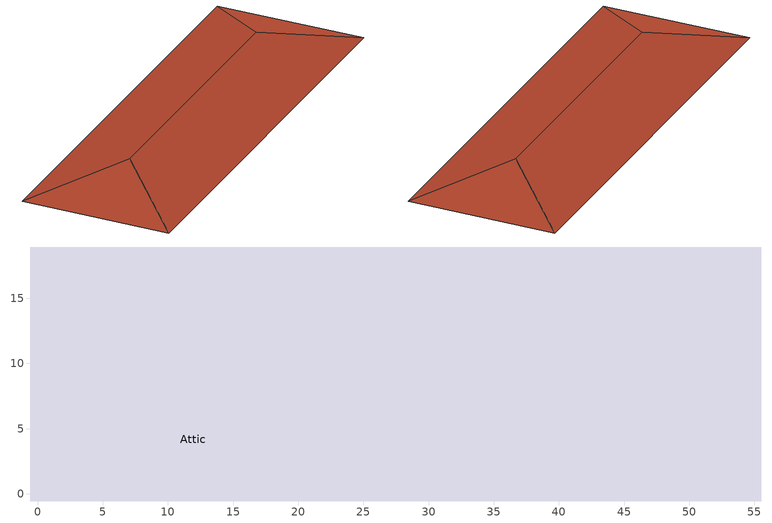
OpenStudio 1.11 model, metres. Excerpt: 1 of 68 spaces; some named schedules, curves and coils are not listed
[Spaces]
Attic
 floor outside: 55.51,18.94 55.51,-0.55 54.91,0.05 54.91,18.34 z11.58; 55.51,18.94 54.91,18.34 0.05,18.34 -0.55,18.94 z11.58; -0.55,18.94 0.05,18.34 0.05,0.05 -0.55,-0.55 z11.58; 54.91,0.05 55.51,-0.55 -0.55,-0.55 0.05,0.05 z11.58
 floor to RearStairsFlr4: 54.91,18.34 54.91,10.11 52.47,10.11 52.47,18.34 z11.58
 floor to CorridorFlr4: 26.87,18.34 26.87,10.11 54.91,10.11 54.91,8.28 0.05,8.28 0.05,10.11 23.82,10.11 23.82,18.34 z11.58
 floor to GuestRoom409_412: 48.51,8.28 48.51,0.05 32.66,0.05 32.66,8.28 z11.58
 floor to ElevatorCoreFlr4: 28.7,18.34 28.7,10.11 26.87,10.11 26.87,18.34 z11.58
 floor to GuestRoom420_423: 23.82,18.34 23.82,10.11 7.97,10.11 7.97,18.34 z11.58
 floor to FrontStairsFlr4: 2.49,18.34 2.49,10.11 0.05,10.11 0.05,18.34 z11.58
 floor to GuestRoom414: 52.47,18.34 52.47,10.11 48.51,10.11 48.51,18.34 z11.58
 floor to GuestRoom419: 32.66,18.34 32.66,10.11 28.7,10.11 28.7,18.34 z11.58
 floor adiabatic (Floor Adiabatic construction): 54.91,8.28 54.91,0.05 52.47,0.05 52.47,8.28 z11.58
 floor to GuestRoom415_418: 48.51,18.34 48.51,10.11 32.66,10.11 32.66,18.34 z11.58
 floor to GuestRoom424: 7.97,18.34 7.97,10.11 4.01,10.11 4.01,18.34 z11.58
 floor to GuestRoom401: 4.01,8.28 4.01,0.05 0.05,0.05 0.05,8.28 z11.58
 floor to GuestRoom413: 52.47,8.28 52.47,0.05 48.51,0.05 48.51,8.28 z11.58
 floor to GuestRoom406_408: 32.66,8.28 32.66,0.05 19.86,0.05 19.86,8.28 z11.58
 floor to GuestRoom402_405: 19.86,8.28 19.86,0.05 4.01,0.05 4.01,8.28 z11.58
 floor to FrontStorageFlr4: 4.01,18.34 4.01,10.11 2.49,10.11 2.49,18.34 z11.58
 roof outside: 45.68,9.19,14.86 55.51,18.94,11.58 -0.55,18.94,11.58 9.28,9.19,14.86; 9.28,9.19,14.86 -0.55,-0.55,11.58 55.51,-0.55,11.58 45.68,9.19,14.86; 9.28,9.19,14.86 -0.55,18.94,11.58 -0.55,-0.55,11.58; 45.68,9.19,14.86 55.51,-0.55,11.58 55.51,18.94,11.58
[Coil:Cooling:DX:SingleSpeed] Availability Schedule=Always On Discrete; Rated Total Cooling Capacity {W}=autosize; Rated Sensible Heat Ratio=autosize; Rated Air Flow Rate {m3/s}=autosize; Rated Evaporator Fan Power Per Volume Flow Rate {W/(m3/s)}=773.3; Condenser Type=AirCooled; Evaporative Condenser Effectiveness=0; Evaporative Condenser Air Flow Rate {m3/s}=Autosize; Evaporative Condenser Pump Rated Power Consumption {W}=Autosize; Crankcase Heater Capacity {W}=0; Maximum Outdoor Dry-Bulb Temperature for Crankcase Heater Operation {C}=0; Basin Heater Capacity {W/K}=0; Basin Heater Setpoint Temperature {C}=10
Name | Rated COP {W/W} | Total Cooling Capacity Function of Temperature Curve | Total Cooling Capacity Function of Flow Fraction Curve | Energy Input Ratio Function of Temperature Curve | Energy Input Ratio Function of Flow Fraction Curve | Part Load Fraction Correlation Curve
GuestRoom313 ZN PTAC 1spd DX AC Clg Coil 10kBtu/hr 8.445251960475101EER | 2.94822 | DOE Ref DX Clg Coil Cool-Cap-fT 27 | DOE Ref DX Clg Coil Cool-CAP-fFlow 27 | DOE Ref DX Clg Coil Cool-EIR-fT 27 | DOE Ref DX Clg Coil Cool-EIR-fFlow 27 | DOE Ref DX Clg Coil Cool-PLF-fPLR 27
GuestRoom314 ZN PTAC 1spd DX AC Clg Coil 10kBtu/hr 8.460519076022653EER | 2.95331 | DOE Ref DX Clg Coil Cool-Cap-fT 28 | DOE Ref DX Clg Coil Cool-CAP-fFlow 28 | DOE Ref DX Clg Coil Cool-EIR-fT 28 | DOE Ref DX Clg Coil Cool-EIR-fFlow 28 | DOE Ref DX Clg Coil Cool-PLF-fPLR 28
GuestRoom315_318 ZN PTAC 1spd DX AC Clg Coil 32kBtu/hr 7.6EER | 2.6668 | DOE Ref DX Clg Coil Cool-Cap-fT 29 | DOE Ref DX Clg Coil Cool-CAP-fFlow 29 | DOE Ref DX Clg Coil Cool-EIR-fT 29 | DOE Ref DX Clg Coil Cool-EIR-fFlow 29 | DOE Ref DX Clg Coil Cool-PLF-fPLR 29
GuestRoom319 ZN PTAC 1spd DX AC Clg Coil 9kBtu/hr 8.630363650429256EER | 3.00986 | DOE Ref DX Clg Coil Cool-Cap-fT 30 | DOE Ref DX Clg Coil Cool-CAP-fFlow 30 | DOE Ref DX Clg Coil Cool-EIR-fT 30 | DOE Ref DX Clg Coil Cool-EIR-fFlow 30 | DOE Ref DX Clg Coil Cool-PLF-fPLR 30
GuestRoom320_323 ZN PTAC 1spd DX AC Clg Coil 32kBtu/hr 7.6EER | 2.6668 | DOE Ref DX Clg Coil Cool-Cap-fT 31 | DOE Ref DX Clg Coil Cool-CAP-fFlow 31 | DOE Ref DX Clg Coil Cool-EIR-fT 31 | DOE Ref DX Clg Coil Cool-EIR-fFlow 31 | DOE Ref DX Clg Coil Cool-PLF-fPLR 31
GuestRoom324 ZN PTAC 1spd DX AC Clg Coil 9kBtu/hr 8.542700457898551EER | 2.98067 | DOE Ref DX Clg Coil Cool-Cap-fT 32 | DOE Ref DX Clg Coil Cool-CAP-fFlow 32 | DOE Ref DX Clg Coil Cool-EIR-fT 32 | DOE Ref DX Clg Coil Cool-EIR-fFlow 32 | DOE Ref DX Clg Coil Cool-PLF-fPLR 32
GuestRoom401 ZN PTAC 1spd DX AC Clg Coil 13kBtu/hr 7.846682598746687EER | 2.74893 | DOE Ref DX Clg Coil Cool-Cap-fT 33 | DOE Ref DX Clg Coil Cool-CAP-fFlow 33 | DOE Ref DX Clg Coil Cool-EIR-fT 33 | DOE Ref DX Clg Coil Cool-EIR-fFlow 33 | DOE Ref DX Clg Coil Cool-PLF-fPLR 33
GuestRoom402_405 ZN PTAC 1spd DX AC Clg Coil 38kBtu/hr 7.6EER | 2.6668 | DOE Ref DX Clg Coil Cool-Cap-fT 34 | DOE Ref DX Clg Coil Cool-CAP-fFlow 34 | DOE Ref DX Clg Coil Cool-EIR-fT 34 | DOE Ref DX Clg Coil Cool-EIR-fFlow 34 | DOE Ref DX Clg Coil Cool-PLF-fPLR 34
GuestRoom406_408 ZN PTAC 1spd DX AC Clg Coil 31kBtu/hr 7.6EER | 2.6668 | DOE Ref DX Clg Coil Cool-Cap-fT 35 | DOE Ref DX Clg Coil Cool-CAP-fFlow 35 | DOE Ref DX Clg Coil Cool-EIR-fT 35 | DOE Ref DX Clg Coil Cool-EIR-fFlow 35 | DOE Ref DX Clg Coil Cool-PLF-fPLR 35
GuestRoom409_412 ZN PTAC 1spd DX AC Clg Coil 38kBtu/hr 7.6EER | 2.6668 | DOE Ref DX Clg Coil Cool-Cap-fT 36 | DOE Ref DX Clg Coil Cool-CAP-fFlow 36 | DOE Ref DX Clg Coil Cool-EIR-fT 36 | DOE Ref DX Clg Coil Cool-EIR-fFlow 36 | DOE Ref DX Clg Coil Cool-PLF-fPLR 36
GuestRoom413 ZN PTAC 1spd DX AC Clg Coil 11kBtu/hr 8.241982944581073EER | 2.88054 | DOE Ref DX Clg Coil Cool-Cap-fT 37 | DOE Ref DX Clg Coil Cool-CAP-fFlow 37 | DOE Ref DX Clg Coil Cool-EIR-fT 37 | DOE Ref DX Clg Coil Cool-EIR-fFlow 37 | DOE Ref DX Clg Coil Cool-PLF-fPLR 37
GuestRoom414 ZN PTAC 1spd DX AC Clg Coil 11kBtu/hr 8.191038137417296EER | 2.86358 | DOE Ref DX Clg Coil Cool-Cap-fT 38 | DOE Ref DX Clg Coil Cool-CAP-fFlow 38 | DOE Ref DX Clg Coil Cool-EIR-fT 38 | DOE Ref DX Clg Coil Cool-EIR-fFlow 38 | DOE Ref DX Clg Coil Cool-PLF-fPLR 38
GuestRoom415_418 ZN PTAC 1spd DX AC Clg Coil 38kBtu/hr 7.6EER | 2.6668 | DOE Ref DX Clg Coil Cool-Cap-fT 39 | DOE Ref DX Clg Coil Cool-CAP-fFlow 39 | DOE Ref DX Clg Coil Cool-EIR-fT 39 | DOE Ref DX Clg Coil Cool-EIR-fFlow 39 | DOE Ref DX Clg Coil Cool-PLF-fPLR 39
GuestRoom419 ZN PTAC 1spd DX AC Clg Coil 10kBtu/hr 8.368118541024964EER | 2.92254 | DOE Ref DX Clg Coil Cool-Cap-fT 40 | DOE Ref DX Clg Coil Cool-CAP-fFlow 40 | DOE Ref DX Clg Coil Cool-EIR-fT 40 | DOE Ref DX Clg Coil Cool-EIR-fFlow 40 | DOE Ref DX Clg Coil Cool-PLF-fPLR 40
GuestRoom420_423 ZN PTAC 1spd DX AC Clg Coil 38kBtu/hr 7.6EER | 2.6668 | DOE Ref DX Clg Coil Cool-Cap-fT 41 | DOE Ref DX Clg Coil Cool-CAP-fFlow 41 | DOE Ref DX Clg Coil Cool-EIR-fT 41 | DOE Ref DX Clg Coil Cool-EIR-fFlow 41 | DOE Ref DX Clg Coil Cool-PLF-fPLR 41
GuestRoom424 ZN PTAC 1spd DX AC Clg Coil 11kBtu/hr 8.259920190295917EER | 2.88652 | DOE Ref DX Clg Coil Cool-Cap-fT 42 | DOE Ref DX Clg Coil Cool-CAP-fFlow 42 | DOE Ref DX Clg Coil Cool-EIR-fT 42 | DOE Ref DX Clg Coil Cool-EIR-fFlow 42 | DOE Ref DX Clg Coil Cool-PLF-fPLR 42
CorridorFlr1 ZN PTAC 1spd DX AC Clg Coil 36kBtu/hr 7.6EER | 2.6668 | DOE Ref DX Clg Coil Cool-Cap-fT | DOE Ref DX Clg Coil Cool-CAP-fFlow | DOE Ref DX Clg Coil Cool-EIR-fT | DOE Ref DX Clg Coil Cool-EIR-fFlow | DOE Ref DX Clg Coil Cool-PLF-fPLR
CorridorFlr2 ZN PTAC 1spd DX AC Clg Coil 21kBtu/hr 7.6EER | 2.6668 | DOE Ref DX Clg Coil Cool-Cap-fT 1 | DOE Ref DX Clg Coil Cool-CAP-fFlow 1 | DOE Ref DX Clg Coil Cool-EIR-fT 1 | DOE Ref DX Clg Coil Cool-EIR-fFlow 1 | DOE Ref DX Clg Coil Cool-PLF-fPLR 1
CorridorFlr3 ZN PTAC 1spd DX AC Clg Coil 20kBtu/hr 7.6EER | 2.6668 | DOE Ref DX Clg Coil Cool-Cap-fT 2 | DOE Ref DX Clg Coil Cool-CAP-fFlow 2 | DOE Ref DX Clg Coil Cool-EIR-fT 2 | DOE Ref DX Clg Coil Cool-EIR-fFlow 2 | DOE Ref DX Clg Coil Cool-PLF-fPLR 2
CorridorFlr4 ZN PTAC 1spd DX AC Clg Coil 27kBtu/hr 7.6EER | 2.6668 | DOE Ref DX Clg Coil Cool-Cap-fT 3 | DOE Ref DX Clg Coil Cool-CAP-fFlow 3 | DOE Ref DX Clg Coil Cool-EIR-fT 3 | DOE Ref DX Clg Coil Cool-EIR-fFlow 3 | DOE Ref DX Clg Coil Cool-PLF-fPLR 3
EmployeeLoungeFlr1 ZN PTAC 1spd DX AC Clg Coil 24kBtu/hr 7.6EER | 2.6668 | DOE Ref DX Clg Coil Cool-Cap-fT 4 | DOE Ref DX Clg Coil Cool-CAP-fFlow 4 | DOE Ref DX Clg Coil Cool-EIR-fT 4 | DOE Ref DX Clg Coil Cool-EIR-fFlow 4 | DOE Ref DX Clg Coil Cool-PLF-fPLR 4
ExerciseCenterFlr1 ZN PTAC 1spd DX AC Clg Coil 13kBtu/hr 7.86697661235597EER | 2.75569 | DOE Ref DX Clg Coil Cool-Cap-fT 5 | DOE Ref DX Clg Coil Cool-CAP-fFlow 5 | DOE Ref DX Clg Coil Cool-EIR-fT 5 | DOE Ref DX Clg Coil Cool-EIR-fFlow 5 | DOE Ref DX Clg Coil Cool-PLF-fPLR 5
FrontLoungeFlr1 ZN PTAC 1spd DX AC Clg Coil 80kBtu/hr 7.6EER | 2.6668 | DOE Ref DX Clg Coil Cool-Cap-fT 6 | DOE Ref DX Clg Coil Cool-CAP-fFlow 6 | DOE Ref DX Clg Coil Cool-EIR-fT 6 | DOE Ref DX Clg Coil Cool-EIR-fFlow 6 | DOE Ref DX Clg Coil Cool-PLF-fPLR 6
FrontOfficeFlr1 ZN PTAC 1spd DX AC Clg Coil 34kBtu/hr 7.6EER | 2.6668 | DOE Ref DX Clg Coil Cool-Cap-fT 7 | DOE Ref DX Clg Coil Cool-CAP-fFlow 7 | DOE Ref DX Clg Coil Cool-EIR-fT 7 | DOE Ref DX Clg Coil Cool-EIR-fFlow 7 | DOE Ref DX Clg Coil Cool-PLF-fPLR 7
LaundryRoomFlr1 ZN PTAC 1spd DX AC Clg Coil 77kBtu/hr 7.6EER | 2.6668 | DOE Ref DX Clg Coil Cool-Cap-fT 43 | DOE Ref DX Clg Coil Cool-CAP-fFlow 43 | DOE Ref DX Clg Coil Cool-EIR-fT 43 | DOE Ref DX Clg Coil Cool-EIR-fFlow 43 | DOE Ref DX Clg Coil Cool-PLF-fPLR 43
MechanicalRoomFlr1 ZN PTAC 1spd DX AC Clg Coil 4kBtu/hr 8.879999999999999EER | 3.09297 | DOE Ref DX Clg Coil Cool-Cap-fT 44 | DOE Ref DX Clg Coil Cool-CAP-fFlow 44 | DOE Ref DX Clg Coil Cool-EIR-fT 44 | DOE Ref DX Clg Coil Cool-EIR-fFlow 44 | DOE Ref DX Clg Coil Cool-PLF-fPLR 44
MeetingRoomFlr1 ZN PTAC 1spd DX AC Clg Coil 44kBtu/hr 7.6EER | 2.6668 | DOE Ref DX Clg Coil Cool-Cap-fT 45 | DOE Ref DX Clg Coil Cool-CAP-fFlow 45 | DOE Ref DX Clg Coil Cool-EIR-fT 45 | DOE Ref DX Clg Coil Cool-EIR-fFlow 45 | DOE Ref DX Clg Coil Cool-PLF-fPLR 45
RestroomFlr1 ZN PTAC 1spd DX AC Clg Coil 6kBtu/hr 8.879999999999999EER | 3.09297 | DOE Ref DX Clg Coil Cool-Cap-fT 46 | DOE Ref DX Clg Coil Cool-CAP-fFlow 46 | DOE Ref DX Clg Coil Cool-EIR-fT 46 | DOE Ref DX Clg Coil Cool-EIR-fFlow 46 | DOE Ref DX Clg Coil Cool-PLF-fPLR 46
[ZoneHVAC:PackagedTerminalAirConditioner] Availability Schedule=Always On Discrete; Supply Air Flow Rate During Cooling Operation {m3/s}=Autosize; Supply Air Flow Rate During Heating Operation {m3/s}=Autosize; Supply Air Flow Rate When No Cooling or Heating is Needed {m3/s}=Autosize; Outdoor Air Flow Rate During Cooling Operation {m3/s}=Autosize; Outdoor Air Flow Rate During Heating Operation {m3/s}=Autosize; Outdoor Air Flow Rate When No Cooling or Heating is Needed {m3/s}=Autosize; Fan Placement=DrawThrough
Name | Supply Air Fan | Heating Coil | Cooling Coil | Supply Air Fan Operating Mode Schedule
GuestRoom101 ZN PTAC | GuestRoom101 ZN PTAC Fan | GuestRoom101 ZN PTAC Electric Htg Coil | GuestRoom101 ZN PTAC 1spd DX AC Clg Coil 8kBtu/hr 8.748068692308976EER | ALWAYS_OFF
GuestRoom102 ZN PTAC | GuestRoom102 ZN PTAC Fan | GuestRoom102 ZN PTAC Electric Htg Coil | GuestRoom102 ZN PTAC 1spd DX AC Clg Coil 8kBtu/hr 8.711309843084736EER | ALWAYS_OFF 1
GuestRoom103 ZN PTAC | GuestRoom103 ZN PTAC Fan | GuestRoom103 ZN PTAC Electric Htg Coil | GuestRoom103 ZN PTAC 1spd DX AC Clg Coil 9kBtu/hr 8.574167997666397EER | ALWAYS_OFF 2
GuestRoom104 ZN PTAC | GuestRoom104 ZN PTAC Fan | GuestRoom104 ZN PTAC Electric Htg Coil | GuestRoom104 ZN PTAC 1spd DX AC Clg Coil 8kBtu/hr 8.704356496933064EER | ALWAYS_OFF 3
GuestRoom105 ZN PTAC | GuestRoom105 ZN PTAC Fan | GuestRoom105 ZN PTAC Electric Htg Coil | GuestRoom105 ZN PTAC 1spd DX AC Clg Coil 8kBtu/hr 8.785281883242234EER | ALWAYS_OFF 4
GuestRoom201 ZN PTAC | GuestRoom201 ZN PTAC Fan | GuestRoom201 ZN PTAC Electric Htg Coil | GuestRoom201 ZN PTAC 1spd DX AC Clg Coil 12kBtu/hr 8.02125977484664EER | ALWAYS_OFF 5
GuestRoom202_205 ZN PTAC | GuestRoom202_205 ZN PTAC Fan | GuestRoom202_205 ZN PTAC Electric Htg Coil | GuestRoom202_205 ZN PTAC 1spd DX AC Clg Coil 34kBtu/hr 7.6EER | ALWAYS_OFF 6
GuestRoom206_208 ZN PTAC | GuestRoom206_208 ZN PTAC Fan | GuestRoom206_208 ZN PTAC Electric Htg Coil | GuestRoom206_208 ZN PTAC 1spd DX AC Clg Coil 28kBtu/hr 7.6EER | ALWAYS_OFF 7
GuestRoom209_212 ZN PTAC | GuestRoom209_212 ZN PTAC Fan | GuestRoom209_212 ZN PTAC Electric Htg Coil | GuestRoom209_212 ZN PTAC 1spd DX AC Clg Coil 34kBtu/hr 7.6EER | ALWAYS_OFF 8
GuestRoom213 ZN PTAC | GuestRoom213 ZN PTAC Fan | GuestRoom213 ZN PTAC Electric Htg Coil | GuestRoom213 ZN PTAC 1spd DX AC Clg Coil 10kBtu/hr 8.442308875516346EER | ALWAYS_OFF 9
GuestRoom214 ZN PTAC | GuestRoom214 ZN PTAC Fan | GuestRoom214 ZN PTAC Electric Htg Coil | GuestRoom214 ZN PTAC 1spd DX AC Clg Coil 9kBtu/hr 8.498564710834884EER | ALWAYS_OFF 10
GuestRoom215_218 ZN PTAC | GuestRoom215_218 ZN PTAC Fan | GuestRoom215_218 ZN PTAC Electric Htg Coil | GuestRoom215_218 ZN PTAC 1spd DX AC Clg Coil 33kBtu/hr 7.6EER | ALWAYS_OFF 11
GuestRoom219 ZN PTAC | GuestRoom219 ZN PTAC Fan | GuestRoom219 ZN PTAC Electric Htg Coil | GuestRoom219 ZN PTAC 1spd DX AC Clg Coil 10kBtu/hr 8.378500926426945EER | ALWAYS_OFF 12
GuestRoom220_223 ZN PTAC | GuestRoom220_223 ZN PTAC Fan | GuestRoom220_223 ZN PTAC Electric Htg Coil | GuestRoom220_223 ZN PTAC 1spd DX AC Clg Coil 31kBtu/hr 7.6EER | ALWAYS_OFF 13
GuestRoom224 ZN PTAC | GuestRoom224 ZN PTAC Fan | GuestRoom224 ZN PTAC Electric Htg Coil | GuestRoom224 ZN PTAC 1spd DX AC Clg Coil 9kBtu/hr 8.573364862229358EER | ALWAYS_OFF 14
GuestRoom301 ZN PTAC | GuestRoom301 ZN PTAC Fan | GuestRoom301 ZN PTAC Electric Htg Coil | GuestRoom301 ZN PTAC 1spd DX AC Clg Coil 12kBtu/hr 8.030174163020847EER | ALWAYS_OFF 15
GuestRoom302_305 ZN PTAC | GuestRoom302_305 ZN PTAC Fan | GuestRoom302_305 ZN PTAC Electric Htg Coil | GuestRoom302_305 ZN PTAC 1spd DX AC Clg Coil 34kBtu/hr 7.6EER | ALWAYS_OFF 16
GuestRoom306_308 ZN PTAC | GuestRoom306_308 ZN PTAC Fan | GuestRoom306_308 ZN PTAC Electric Htg Coil | GuestRoom306_308 ZN PTAC 1spd DX AC Clg Coil 28kBtu/hr 7.6EER | ALWAYS_OFF 17
GuestRoom309_312 ZN PTAC | GuestRoom309_312 ZN PTAC Fan | GuestRoom309_312 ZN PTAC Electric Htg Coil | GuestRoom309_312 ZN PTAC 1spd DX AC Clg Coil 34kBtu/hr 7.6EER | ALWAYS_OFF 18
GuestRoom313 ZN PTAC | GuestRoom313 ZN PTAC Fan | GuestRoom313 ZN PTAC Electric Htg Coil | GuestRoom313 ZN PTAC 1spd DX AC Clg Coil 10kBtu/hr 8.445251960475101EER | ALWAYS_OFF 19
GuestRoom314 ZN PTAC | GuestRoom314 ZN PTAC Fan | GuestRoom314 ZN PTAC Electric Htg Coil | GuestRoom314 ZN PTAC 1spd DX AC Clg Coil 10kBtu/hr 8.460519076022653EER | ALWAYS_OFF 20
GuestRoom315_318 ZN PTAC | GuestRoom315_318 ZN PTAC Fan | GuestRoom315_318 ZN PTAC Electric Htg Coil | GuestRoom315_318 ZN PTAC 1spd DX AC Clg Coil 32kBtu/hr 7.6EER | ALWAYS_OFF 21
GuestRoom319 ZN PTAC | GuestRoom319 ZN PTAC Fan | GuestRoom319 ZN PTAC Electric Htg Coil | GuestRoom319 ZN PTAC 1spd DX AC Clg Coil 9kBtu/hr 8.630363650429256EER | ALWAYS_OFF 22
GuestRoom320_323 ZN PTAC | GuestRoom320_323 ZN PTAC Fan | GuestRoom320_323 ZN PTAC Electric Htg Coil | GuestRoom320_323 ZN PTAC 1spd DX AC Clg Coil 32kBtu/hr 7.6EER | ALWAYS_OFF 23
GuestRoom324 ZN PTAC | GuestRoom324 ZN PTAC Fan | GuestRoom324 ZN PTAC Electric Htg Coil | GuestRoom324 ZN PTAC 1spd DX AC Clg Coil 9kBtu/hr 8.542700457898551EER | ALWAYS_OFF 24
GuestRoom401 ZN PTAC | GuestRoom401 ZN PTAC Fan | GuestRoom401 ZN PTAC Electric Htg Coil | GuestRoom401 ZN PTAC 1spd DX AC Clg Coil 13kBtu/hr 7.846682598746687EER | ALWAYS_OFF 25
GuestRoom402_405 ZN PTAC | GuestRoom402_405 ZN PTAC Fan | GuestRoom402_405 ZN PTAC Electric Htg Coil | GuestRoom402_405 ZN PTAC 1spd DX AC Clg Coil 38kBtu/hr 7.6EER | ALWAYS_OFF 26
GuestRoom406_408 ZN PTAC | GuestRoom406_408 ZN PTAC Fan | GuestRoom406_408 ZN PTAC Electric Htg Coil | GuestRoom406_408 ZN PTAC 1spd DX AC Clg Coil 31kBtu/hr 7.6EER | ALWAYS_OFF 27
GuestRoom409_412 ZN PTAC | GuestRoom409_412 ZN PTAC Fan | GuestRoom409_412 ZN PTAC Electric Htg Coil | GuestRoom409_412 ZN PTAC 1spd DX AC Clg Coil 38kBtu/hr 7.6EER | ALWAYS_OFF 28
GuestRoom413 ZN PTAC | GuestRoom413 ZN PTAC Fan | GuestRoom413 ZN PTAC Electric Htg Coil | GuestRoom413 ZN PTAC 1spd DX AC Clg Coil 11kBtu/hr 8.241982944581073EER | ALWAYS_OFF 29
GuestRoom414 ZN PTAC | GuestRoom414 ZN PTAC Fan | GuestRoom414 ZN PTAC Electric Htg Coil | GuestRoom414 ZN PTAC 1spd DX AC Clg Coil 11kBtu/hr 8.191038137417296EER | ALWAYS_OFF 30
GuestRoom415_418 ZN PTAC | GuestRoom415_418 ZN PTAC Fan | GuestRoom415_418 ZN PTAC Electric Htg Coil | GuestRoom415_418 ZN PTAC 1spd DX AC Clg Coil 38kBtu/hr 7.6EER | ALWAYS_OFF 31
GuestRoom419 ZN PTAC | GuestRoom419 ZN PTAC Fan | GuestRoom419 ZN PTAC Electric Htg Coil | GuestRoom419 ZN PTAC 1spd DX AC Clg Coil 10kBtu/hr 8.368118541024964EER | ALWAYS_OFF 32
GuestRoom420_423 ZN PTAC | GuestRoom420_423 ZN PTAC Fan | GuestRoom420_423 ZN PTAC Electric Htg Coil | GuestRoom420_423 ZN PTAC 1spd DX AC Clg Coil 38kBtu/hr 7.6EER | ALWAYS_OFF 33
GuestRoom424 ZN PTAC | GuestRoom424 ZN PTAC Fan | GuestRoom424 ZN PTAC Electric Htg Coil | GuestRoom424 ZN PTAC 1spd DX AC Clg Coil 11kBtu/hr 8.259920190295917EER | ALWAYS_OFF 34
CorridorFlr1 ZN PTAC | CorridorFlr1 ZN PTAC Fan | CorridorFlr1 ZN PTAC Electric Htg Coil | CorridorFlr1 ZN PTAC 1spd DX AC Clg Coil 36kBtu/hr 7.6EER | ALWAYS_OFF 35
CorridorFlr2 ZN PTAC | CorridorFlr2 ZN PTAC Fan | CorridorFlr2 ZN PTAC Electric Htg Coil | CorridorFlr2 ZN PTAC 1spd DX AC Clg Coil 21kBtu/hr 7.6EER | ALWAYS_OFF 36
CorridorFlr3 ZN PTAC | CorridorFlr3 ZN PTAC Fan | CorridorFlr3 ZN PTAC Electric Htg Coil | CorridorFlr3 ZN PTAC 1spd DX AC Clg Coil 20kBtu/hr 7.6EER | ALWAYS_OFF 37
CorridorFlr4 ZN PTAC | CorridorFlr4 ZN PTAC Fan | CorridorFlr4 ZN PTAC Electric Htg Coil | CorridorFlr4 ZN PTAC 1spd DX AC Clg Coil 27kBtu/hr 7.6EER | ALWAYS_OFF 38
EmployeeLoungeFlr1 ZN PTAC | EmployeeLoungeFlr1 ZN PTAC Fan | EmployeeLoungeFlr1 ZN PTAC Electric Htg Coil | EmployeeLoungeFlr1 ZN PTAC 1spd DX AC Clg Coil 24kBtu/hr 7.6EER | ALWAYS_OFF 39
ExerciseCenterFlr1 ZN PTAC | ExerciseCenterFlr1 ZN PTAC Fan | ExerciseCenterFlr1 ZN PTAC Electric Htg Coil | ExerciseCenterFlr1 ZN PTAC 1spd DX AC Clg Coil 13kBtu/hr 7.86697661235597EER | ALWAYS_OFF 40
FrontLoungeFlr1 ZN PTAC | FrontLoungeFlr1 ZN PTAC Fan | FrontLoungeFlr1 ZN PTAC Electric Htg Coil | FrontLoungeFlr1 ZN PTAC 1spd DX AC Clg Coil 80kBtu/hr 7.6EER | ALWAYS_OFF 41
FrontOfficeFlr1 ZN PTAC | FrontOfficeFlr1 ZN PTAC Fan | FrontOfficeFlr1 ZN PTAC Electric Htg Coil | FrontOfficeFlr1 ZN PTAC 1spd DX AC Clg Coil 34kBtu/hr 7.6EER | ALWAYS_OFF 42
LaundryRoomFlr1 ZN PTAC | LaundryRoomFlr1 ZN PTAC Fan | LaundryRoomFlr1 ZN PTAC Electric Htg Coil | LaundryRoomFlr1 ZN PTAC 1spd DX AC Clg Coil 77kBtu/hr 7.6EER | ALWAYS_OFF 43
MechanicalRoomFlr1 ZN PTAC | MechanicalRoomFlr1 ZN PTAC Fan | MechanicalRoomFlr1 ZN PTAC Electric Htg Coil | MechanicalRoomFlr1 ZN PTAC 1spd DX AC Clg Coil 4kBtu/hr 8.879999999999999EER | ALWAYS_OFF 44
MeetingRoomFlr1 ZN PTAC | MeetingRoomFlr1 ZN PTAC Fan | MeetingRoomFlr1 ZN PTAC Electric Htg Coil | MeetingRoomFlr1 ZN PTAC 1spd DX AC Clg Coil 44kBtu/hr 7.6EER | ALWAYS_OFF 45
RestroomFlr1 ZN PTAC | RestroomFlr1 ZN PTAC Fan | RestroomFlr1 ZN PTAC Electric Htg Coil | RestroomFlr1 ZN PTAC 1spd DX AC Clg Coil 6kBtu/hr 8.879999999999999EER | ALWAYS_OFF 46
[Fan:ConstantVolume] Availability Schedule=Always On; Fan Efficiency=0.53625; Pressure Rise {Pa}=0.2; Maximum Flow Rate {m3/s}=AutoSize; Motor Efficiency=0.825
FrontStairsFlr1 ZN UnitHeater Fan; FrontStairsFlr2 ZN UnitHeater Fan; FrontStairsFlr3 ZN UnitHeater Fan; FrontStairsFlr4 ZN UnitHeater Fan; RearStairsFlr1 ZN UnitHeater Fan; RearStairsFlr2 ZN UnitHeater Fan; RearStairsFlr3 ZN UnitHeater Fan; RearStairsFlr4 ZN UnitHeater Fan; FrontStorageFlr1 ZN UnitHeater Fan; FrontStorageFlr2 ZN UnitHeater Fan; FrontStorageFlr3 ZN UnitHeater Fan; FrontStorageFlr4 ZN UnitHeater Fan; RearStorageFlr1 ZN UnitHeater Fan; RearStorageFlr2 ZN UnitHeater Fan; RearStorageFlr3 ZN UnitHeater Fan; RearStorageFlr4 ZN UnitHeater Fan
[ZoneHVAC:UnitHeater] Availability Schedule=Always On; Maximum Supply Air Flow Rate {m3/s}=autosize; Fan Control Type=OnOff; Minimum Hot Water Flow Rate {m3/s}=0; Heating Convergence Tolerance=0.001
Name | Supply Air Fan | Heating Coil
FrontStairsFlr1 ZN UnitHeater | FrontStairsFlr1 ZN UnitHeater Fan | FrontStairsFlr1 ZN UnitHeater Electric Htg Coil
FrontStairsFlr2 ZN UnitHeater | FrontStairsFlr2 ZN UnitHeater Fan | FrontStairsFlr2 ZN UnitHeater Electric Htg Coil
FrontStairsFlr3 ZN UnitHeater | FrontStairsFlr3 ZN UnitHeater Fan | FrontStairsFlr3 ZN UnitHeater Electric Htg Coil
FrontStairsFlr4 ZN UnitHeater | FrontStairsFlr4 ZN UnitHeater Fan | FrontStairsFlr4 ZN UnitHeater Electric Htg Coil
RearStairsFlr1 ZN UnitHeater | RearStairsFlr1 ZN UnitHeater Fan | RearStairsFlr1 ZN UnitHeater Electric Htg Coil
RearStairsFlr2 ZN UnitHeater | RearStairsFlr2 ZN UnitHeater Fan | RearStairsFlr2 ZN UnitHeater Electric Htg Coil
RearStairsFlr3 ZN UnitHeater | RearStairsFlr3 ZN UnitHeater Fan | RearStairsFlr3 ZN UnitHeater Electric Htg Coil
RearStairsFlr4 ZN UnitHeater | RearStairsFlr4 ZN UnitHeater Fan | RearStairsFlr4 ZN UnitHeater Electric Htg Coil
FrontStorageFlr1 ZN UnitHeater | FrontStorageFlr1 ZN UnitHeater Fan | FrontStorageFlr1 ZN UnitHeater Electric Htg Coil
FrontStorageFlr2 ZN UnitHeater | FrontStorageFlr2 ZN UnitHeater Fan | FrontStorageFlr2 ZN UnitHeater Electric Htg Coil
FrontStorageFlr3 ZN UnitHeater | FrontStorageFlr3 ZN UnitHeater Fan | FrontStorageFlr3 ZN UnitHeater Electric Htg Coil
FrontStorageFlr4 ZN UnitHeater | FrontStorageFlr4 ZN UnitHeater Fan | FrontStorageFlr4 ZN UnitHeater Electric Htg Coil
RearStorageFlr1 ZN UnitHeater | RearStorageFlr1 ZN UnitHeater Fan | RearStorageFlr1 ZN UnitHeater Electric Htg Coil
RearStorageFlr2 ZN UnitHeater | RearStorageFlr2 ZN UnitHeater Fan | RearStorageFlr2 ZN UnitHeater Electric Htg Coil
RearStorageFlr3 ZN UnitHeater | RearStorageFlr3 ZN UnitHeater Fan | RearStorageFlr3 ZN UnitHeater Electric Htg Coil
RearStorageFlr4 ZN UnitHeater | RearStorageFlr4 ZN UnitHeater Fan | RearStorageFlr4 ZN UnitHeater Electric Htg Coil
[Schedule:Ruleset]
Name | Default Day Schedule | Summer Design Day Schedule | Winter Design Day Schedule
SmallHotel Laundry Occ | SmallHotel Laundry Occ Default | SmallHotel Laundry Occ Summer Design Day | SmallHotel Laundry Occ Winter Design Day
SmallHotel Laundry Light | SmallHotel Laundry Light Default | SmallHotel Laundry Light Summer Design Day | SmallHotel Laundry Light Winter Design Day
SmallHotel Laundry Equip | SmallHotel Laundry Equip Default | SmallHotel Laundry Equip Summer Design Day | SmallHotel Laundry Equip Winter Design Day
SmallHotel Laundry Gas | SmallHotel Laundry Gas Default | SmallHotel Laundry Gas Summer Design Day | SmallHotel Laundry Gas Winter Design Day
ALWAYS_OFF | ALWAYS_OFF day | ALWAYS_OFF day 1 | ALWAYS_OFF day 2
ALWAYS_OFF 1 | ALWAYS_OFF day 3 | ALWAYS_OFF day 4 | ALWAYS_OFF day 5
ALWAYS_OFF 2 | ALWAYS_OFF day 6 | ALWAYS_OFF day 7 | ALWAYS_OFF day 8
ALWAYS_OFF 3 | ALWAYS_OFF day 9 | ALWAYS_OFF day 10 | ALWAYS_OFF day 11
ALWAYS_OFF 4 | ALWAYS_OFF day 12 | ALWAYS_OFF day 13 | ALWAYS_OFF day 14
ALWAYS_OFF 5 | ALWAYS_OFF day 15 | ALWAYS_OFF day 16 | ALWAYS_OFF day 17
ALWAYS_OFF 6 | ALWAYS_OFF day 18 | ALWAYS_OFF day 19 | ALWAYS_OFF day 20
ALWAYS_OFF 7 | ALWAYS_OFF day 21 | ALWAYS_OFF day 22 | ALWAYS_OFF day 23
ALWAYS_OFF 8 | ALWAYS_OFF day 24 | ALWAYS_OFF day 25 | ALWAYS_OFF day 26
ALWAYS_OFF 9 | ALWAYS_OFF day 27 | ALWAYS_OFF day 28 | ALWAYS_OFF day 29
ALWAYS_OFF 10 | ALWAYS_OFF day 30 | ALWAYS_OFF day 31 | ALWAYS_OFF day 32
ALWAYS_OFF 11 | ALWAYS_OFF day 33 | ALWAYS_OFF day 34 | ALWAYS_OFF day 35
ALWAYS_OFF 12 | ALWAYS_OFF day 36 | ALWAYS_OFF day 37 | ALWAYS_OFF day 38
ALWAYS_OFF 13 | ALWAYS_OFF day 39 | ALWAYS_OFF day 40 | ALWAYS_OFF day 41
ALWAYS_OFF 14 | ALWAYS_OFF day 42 | ALWAYS_OFF day 43 | ALWAYS_OFF day 44
ALWAYS_OFF 15 | ALWAYS_OFF day 45 | ALWAYS_OFF day 46 | ALWAYS_OFF day 47
ALWAYS_OFF 16 | ALWAYS_OFF day 48 | ALWAYS_OFF day 49 | ALWAYS_OFF day 50
ALWAYS_OFF 17 | ALWAYS_OFF day 51 | ALWAYS_OFF day 52 | ALWAYS_OFF day 53
ALWAYS_OFF 18 | ALWAYS_OFF day 54 | ALWAYS_OFF day 55 | ALWAYS_OFF day 56
ALWAYS_OFF 19 | ALWAYS_OFF day 57 | ALWAYS_OFF day 58 | ALWAYS_OFF day 59
ALWAYS_OFF 20 | ALWAYS_OFF day 60 | ALWAYS_OFF day 61 | ALWAYS_OFF day 62
ALWAYS_OFF 21 | ALWAYS_OFF day 63 | ALWAYS_OFF day 64 | ALWAYS_OFF day 65
ALWAYS_OFF 22 | ALWAYS_OFF day 66 | ALWAYS_OFF day 67 | ALWAYS_OFF day 68
ALWAYS_OFF 23 | ALWAYS_OFF day 69 | ALWAYS_OFF day 70 | ALWAYS_OFF day 71
ALWAYS_OFF 24 | ALWAYS_OFF day 72 | ALWAYS_OFF day 73 | ALWAYS_OFF day 74
ALWAYS_OFF 25 | ALWAYS_OFF day 75 | ALWAYS_OFF day 76 | ALWAYS_OFF day 77
ALWAYS_OFF 26 | ALWAYS_OFF day 78 | ALWAYS_OFF day 79 | ALWAYS_OFF day 80
ALWAYS_OFF 27 | ALWAYS_OFF day 81 | ALWAYS_OFF day 82 | ALWAYS_OFF day 83
ALWAYS_OFF 28 | ALWAYS_OFF day 84 | ALWAYS_OFF day 85 | ALWAYS_OFF day 86
ALWAYS_OFF 29 | ALWAYS_OFF day 87 | ALWAYS_OFF day 88 | ALWAYS_OFF day 89
ALWAYS_OFF 30 | ALWAYS_OFF day 90 | ALWAYS_OFF day 91 | ALWAYS_OFF day 92
ALWAYS_OFF 31 | ALWAYS_OFF day 93 | ALWAYS_OFF day 94 | ALWAYS_OFF day 95
ALWAYS_OFF 32 | ALWAYS_OFF day 96 | ALWAYS_OFF day 97 | ALWAYS_OFF day 98
ALWAYS_OFF 33 | ALWAYS_OFF day 99 | ALWAYS_OFF day 100 | ALWAYS_OFF day 101
ALWAYS_OFF 34 | ALWAYS_OFF day 102 | ALWAYS_OFF day 103 | ALWAYS_OFF day 104
ALWAYS_OFF 35 | ALWAYS_OFF day 105 | ALWAYS_OFF day 106 | ALWAYS_OFF day 107
ALWAYS_OFF 36 | ALWAYS_OFF day 108 | ALWAYS_OFF day 109 | ALWAYS_OFF day 110
ALWAYS_OFF 37 | ALWAYS_OFF day 111 | ALWAYS_OFF day 112 | ALWAYS_OFF day 113
ALWAYS_OFF 38 | ALWAYS_OFF day 114 | ALWAYS_OFF day 115 | ALWAYS_OFF day 116
ALWAYS_OFF 39 | ALWAYS_OFF day 117 | ALWAYS_OFF day 118 | ALWAYS_OFF day 119
ALWAYS_OFF 40 | ALWAYS_OFF day 120 | ALWAYS_OFF day 121 | ALWAYS_OFF day 122
ALWAYS_OFF 41 | ALWAYS_OFF day 123 | ALWAYS_OFF day 124 | ALWAYS_OFF day 125
ALWAYS_OFF 42 | ALWAYS_OFF day 126 | ALWAYS_OFF day 127 | ALWAYS_OFF day 128
ALWAYS_OFF 43 | ALWAYS_OFF day 129 | ALWAYS_OFF day 130 | ALWAYS_OFF day 131
ALWAYS_OFF 44 | ALWAYS_OFF day 132 | ALWAYS_OFF day 133 | ALWAYS_OFF day 134
ALWAYS_OFF 45 | ALWAYS_OFF day 135 | ALWAYS_OFF day 136 | ALWAYS_OFF day 137
ALWAYS_OFF 46 | ALWAYS_OFF day 138 | ALWAYS_OFF day 139 | ALWAYS_OFF day 140
[Schedule:Day]
SmallHotel Exercise Occ Default; SmallHotel Exercise Occ Winter Design Day; SmallHotel Exercise Occ Summer Design Day: 6, 0, 0, 7, 0, 0.5, 11, 0, 1, 12, 0, 0.5, 13, 0, 0, 22, 0, 1, 23, 0, 0.5, 24, 0, 0
SmallHotel Exercise Light Default; SmallHotel Exercise Light Winter Design Day; SmallHotel Exercise Light Summer Design Day: 6, 0, 0, 7, 0, 0.5, 22, 0, 1, 23, 0, 0.5, 24, 0, 0
SmallHotel Exercise Equip Default; SmallHotel Exercise Equip Winter Design Day; SmallHotel Exercise Equip Summer Design Day: 6, 0, 0, 7, 0, 0.5, 9, 0, 1, 12, 0, 0.5, 13, 0, 0, 16, 0, 0.5, 17, 0, 1, 19, 0, 0.5, 21, 0, 1, 23, 0, 0.5, 24, 0, 0
SmallHotel StaffLounge Light Default: 5, 0, 0.05, 6, 0, 0.15, 7, 0, 0.4, 8, 0, 0.5, 18, 0, 1, 19, 0, 0.5, 20, 0, 0.4, 22, 0, 0.15, 24, 0, 0.05
SmallHotel StaffLounge Light Summer Design Day; SmallHotel Laundry Occ Summer Design Day; SmallHotel Laundry Equip Summer Design Day; SmallHotel Laundry Gas Summer Design Day; SmallHotel Bldg Light Summer Design Day; SmallHotel Meeting Occ Summer Design Day; SmallHotel Meeting Light Summer Design Day; SmallHotel Office Occ Summer Design Day; SmallHotel Office Light Summer Design Day; SmallHotel Office Equip Summer Design Day; SmallHotel StaffLounge Occ Summer Design Day; SmallHotel StaffLounge Equip Summer Design Day: 24, 0, 1
SmallHotel StaffLounge Light Wknd Day: 5, 0, 0.05, 6, 0, 0.15, 7, 0, 0.3, 8, 0, 0.4, 18, 0, 0.6, 19, 0, 0.4, 20, 0, 0.3, 22, 0, 0.15, 24, 0, 0.05
SmallHotel StaffLounge Light Winter Design Day; SmallHotel Laundry Occ Winter Design Day; SmallHotel Laundry Equip Winter Design Day; SmallHotel Laundry Gas Winter Design Day; SmallHotel Bldg Light Winter Design Day; SmallHotel Meeting Occ Winter Design Day; SmallHotel Meeting Light Winter Design Day; SmallHotel Office Occ Winter Design Day; SmallHotel Office Light Winter Design Day; SmallHotel Office Equip Winter Design Day; SmallHotel StaffLounge Occ Winter Design Day; SmallHotel StaffLounge Equip Winter Design Day; ALWAYS_OFF day; ALWAYS_OFF day 1; ALWAYS_OFF day 2; ALWAYS_OFF day 3; ALWAYS_OFF day 4; ALWAYS_OFF day 5; ALWAYS_OFF day 6; ALWAYS_OFF day 7; ALWAYS_OFF day 8; ALWAYS_OFF day 9; ALWAYS_OFF day 10; ALWAYS_OFF day 11; ALWAYS_OFF day 12; ALWAYS_OFF day 13; ALWAYS_OFF day 14; ALWAYS_OFF day 15; ALWAYS_OFF day 16; ALWAYS_OFF day 17; ALWAYS_OFF day 18; ALWAYS_OFF day 19; ALWAYS_OFF day 20; ALWAYS_OFF day 21; ALWAYS_OFF day 22; ALWAYS_OFF day 23; ALWAYS_OFF day 24; ALWAYS_OFF day 25; ALWAYS_OFF day 26; ALWAYS_OFF day 27; ALWAYS_OFF day 28; ALWAYS_OFF day 29; ALWAYS_OFF day 30; ALWAYS_OFF day 31; ALWAYS_OFF day 32; ALWAYS_OFF day 33; ALWAYS_OFF day 34; ALWAYS_OFF day 35; ALWAYS_OFF day 36; ALWAYS_OFF day 37; ALWAYS_OFF day 38; ALWAYS_OFF day 39; ALWAYS_OFF day 40; ALWAYS_OFF day 41; ALWAYS_OFF day 42; ALWAYS_OFF day 43; ALWAYS_OFF day 44; ALWAYS_OFF day 45; ALWAYS_OFF day 46; ALWAYS_OFF day 47; ALWAYS_OFF day 48; ALWAYS_OFF day 49; ALWAYS_OFF day 50; ALWAYS_OFF day 51; ALWAYS_OFF day 52; ALWAYS_OFF day 53; ALWAYS_OFF day 54; ALWAYS_OFF day 55; ALWAYS_OFF day 56; ALWAYS_OFF day 57; ALWAYS_OFF day 58; ALWAYS_OFF day 59; ALWAYS_OFF day 60; ALWAYS_OFF day 61; ALWAYS_OFF day 62; ALWAYS_OFF day 63; ALWAYS_OFF day 64; ALWAYS_OFF day 65; ALWAYS_OFF day 66; ALWAYS_OFF day 67; ALWAYS_OFF day 68; ALWAYS_OFF day 69; ALWAYS_OFF day 70; ALWAYS_OFF day 71; ALWAYS_OFF day 72; ALWAYS_OFF day 73; ALWAYS_OFF day 74; ALWAYS_OFF day 75; ALWAYS_OFF day 76; ALWAYS_OFF day 77; ALWAYS_OFF day 78; ALWAYS_OFF day 79; ALWAYS_OFF day 80; ALWAYS_OFF day 81; ALWAYS_OFF day 82; ALWAYS_OFF day 83; ALWAYS_OFF day 84; ALWAYS_OFF day 85; ALWAYS_OFF day 86; ALWAYS_OFF day 87; ALWAYS_OFF day 88; ALWAYS_OFF day 89; ALWAYS_OFF day 90; ALWAYS_OFF day 91; ALWAYS_OFF day 92; ALWAYS_OFF day 93; ALWAYS_OFF day 94; ALWAYS_OFF day 95; ALWAYS_OFF day 96; ALWAYS_OFF day 97; ALWAYS_OFF day 98; ALWAYS_OFF day 99; ALWAYS_OFF day 100; ALWAYS_OFF day 101; ALWAYS_OFF day 102; ALWAYS_OFF day 103; ALWAYS_OFF day 104; ALWAYS_OFF day 105; ALWAYS_OFF day 106; ALWAYS_OFF day 107; ALWAYS_OFF day 108; ALWAYS_OFF day 109; ALWAYS_OFF day 110; ALWAYS_OFF day 111; ALWAYS_OFF day 112; ALWAYS_OFF day 113; ALWAYS_OFF day 114; ALWAYS_OFF day 115; ALWAYS_OFF day 116; ALWAYS_OFF day 117; ALWAYS_OFF day 118; ALWAYS_OFF day 119; ALWAYS_OFF day 120; ALWAYS_OFF day 121; ALWAYS_OFF day 122; ALWAYS_OFF day 123; ALWAYS_OFF day 124; ALWAYS_OFF day 125; ALWAYS_OFF day 126; ALWAYS_OFF day 127; ALWAYS_OFF day 128; ALWAYS_OFF day 129; ALWAYS_OFF day 130; ALWAYS_OFF day 131; ALWAYS_OFF day 132; ALWAYS_OFF day 133; ALWAYS_OFF day 134; ALWAYS_OFF day 135; ALWAYS_OFF day 136; ALWAYS_OFF day 137; ALWAYS_OFF day 138; ALWAYS_OFF day 139; ALWAYS_OFF day 140: 24, 0, 0
SmallHotel Laundry Occ Default; SmallHotel Laundry Occ Default|Wknd Day: 8, 0, 0, 10, 0, 0.09, 12, 0, 0.18, 13, 0, 0, 16, 0, 0.18, 17, 0, 0.09, 24, 0, 0
SmallHotel Laundry Light Default; SmallHotel Laundry Light Winter Design Day; SmallHotel Laundry Light Summer Design Day: 8, 0, 0, 17, 0, 1, 24, 0, 0
SmallHotel Laundry Equip Default: 8, 0, 0, 16, 0, 1, 24, 0, 0
SmallHotel Laundry Gas Default: 9, 0, 0, 17, 0, 1, 24, 0, 0
SmallHotel Bldg Light Default: 1, 0, 0.2, 2, 0, 0.15, 5, 0, 0.1, 6, 0, 0.2, 7, 0, 0.4, 8, 0, 0.5, 10, 0, 0.4, 18, 0, 0.25, 19, 0, 0.6, 20, 0, 0.8, 21, 0, 0.9, 22, 0, 0.8, 23, 0, 0.6, 24, 0, 0.3
SmallHotel Bldg Light Sat Day: 2, 0, 0.2, 6, 0, 0.1, 8, 0, 0.3, 10, 0, 0.4, 11, 0, 0.3, 18, 0, 0.25, 19, 0, 0.6, 22, 0, 0.7, 23, 0, 0.6, 24, 0, 0.3
SmallHotel Bldg Light Sun Day: 2, 0, 0.3, 6, 0, 0.2, 7, 0, 0.3, 9, 0, 0.4, 13, 0, 0.3, 18, 0, 0.2, 19, 0, 0.5, 20, 0, 0.7, 21, 0, 0.8, 22, 0, 0.6, 23, 0, 0.5, 24, 0, 0.3
SmallHotel Meeting Occ Default; SmallHotel Meeting Occ Default|Wknd Day: 7, 0, 0, 8, 0, 0.05, 10, 0, 0.5, 12, 0, 0.2, 13, 0, 0.05, 15, 0, 0.5, 18, 0, 0.2, 20, 0, 0.05, 24, 0, 0
SmallHotel Meeting Light Default: 5, 0, 0, 6, 0, 0.2, 7, 0, 0.3, 8, 0, 0.5, 18, 0, 1, 19, 0, 0.5, 20, 0, 0.3, 21, 0, 0.2, 22, 0, 0.05, 24, 0, 0
SmallHotel Meeting Equip Default; SmallHotel Meeting Equip Winter Design Day; SmallHotel Meeting Equip Summer Design Day: 7, 0, 0, 8, 0, 0.05, 10, 0, 0.54, 12, 0, 0.26, 13, 0, 0.05, 15, 0, 0.54, 18, 0, 0.26, 20, 0, 0.05, 24, 0, 0
SmallHotel Office Occ Default: 6, 0, 0.2, 7, 0, 0.3, 8, 0, 0.4, 12, 0, 1, 13, 0, 0.5, 17, 0, 1, 18, 0, 0.4, 19, 0, 0.3, 24, 0, 0.2
SmallHotel Office Occ Wknd Day: 7, 0, 0.2, 8, 0, 0.3, 17, 0, 0.5, 18, 0, 0.3, 24, 0, 0.2
SmallHotel Office Light Default: 7, 0, 0.5, 8, 0, 0.61, 12, 0, 0.9, 13, 0, 0.8, 17, 0, 0.9, 18, 0, 0.61, 24, 0, 0.5
SmallHotel Office Equip Default: 5, 0, 0.33, 7, 0, 0.38, 10, 0, 0.43, 12, 0, 1, 13, 0, 0.94, 17, 0, 1, 18, 0, 0.75, 20, 0, 0.63, 22, 0, 0.48, 24, 0, 0.33
SmallHotel Office Equip Wknd Day: 5, 0, 0.33, 7, 0, 0.38, 8, 0, 0.43, 18, 0, 0.63, 22, 0, 0.48, 24, 0, 0.33
SmallHotel StaffLounge Occ Default: 5, 0, 0, 7, 0, 0.1, 12, 0, 0.2, 13, 0, 0.7, 18, 0, 0.2, 20, 0, 0.1, 24, 0, 0
SmallHotel StaffLounge Occ Wknd Day: 5, 0, 0, 8, 0, 0.05, 12, 0, 0.1, 13, 0, 0.2, 18, 0, 0.1, 20, 0, 0.05, 24, 0, 0
SmallHotel StaffLounge Equip Default; SmallHotel StaffLounge Equip Default|Wknd Day: 5, 0, 0.11, 7, 0, 0.19, 8, 0, 0.25, 10, 0, 1, 12, 0, 0.86, 13, 0, 1, 18, 0, 0.86, 19, 0, 0.25, 20, 0, 0.19, 24, 0, 0.11
[Schedule:Rule] Date Specification Type=DateRange; Start Month=1; Start Day=1; End Month=12; End Day=31
Name | Schedule Ruleset | Rule Order | Day Schedule | Apply Sunday | Apply Saturday
Schedule Rule 6 | SmallHotel StaffLounge Light | 0 | SmallHotel StaffLounge Light Wknd Day | Yes | Yes
Schedule Rule 10 | SmallHotel Laundry Occ | 0 | SmallHotel Laundry Occ Default|Wknd Day | Yes | Yes
Schedule Rule 11 | SmallHotel Bldg Light | 1 | SmallHotel Bldg Light Sat Day |  | Yes
Schedule Rule 12 | SmallHotel Bldg Light | 0 | SmallHotel Bldg Light Sun Day | Yes
Schedule Rule 13 | SmallHotel Meeting Occ | 0 | SmallHotel Meeting Occ Default|Wknd Day | Yes | Yes
Schedule Rule 14 | SmallHotel Office Occ | 0 | SmallHotel Office Occ Wknd Day | Yes | Yes
Schedule Rule 15 | SmallHotel Office Equip | 0 | SmallHotel Office Equip Wknd Day | Yes | Yes
Schedule Rule 16 | SmallHotel StaffLounge Occ | 0 | SmallHotel StaffLounge Occ Wknd Day | Yes | Yes
Schedule Rule 17 | SmallHotel StaffLounge Equip | 0 | SmallHotel StaffLounge Equip Default|Wknd Day | Yes | Yes
[Schedule:Constant]
Always On Discrete: Value=1
[Curve:Exponent] Coefficient1 Constant=1; Coefficient2 Constant=0; Coefficient3 Constant=0; Minimum Value of x=0; Maximum Value of x=1
Fan On Off Power Curve; Fan On Off Power Curve 1; Fan On Off Power Curve 2; Fan On Off Power Curve 3; Fan On Off Power Curve 4; Fan On Off Power Curve 5; Fan On Off Power Curve 6; Fan On Off Power Curve 7; Fan On Off Power Curve 8; Fan On Off Power Curve 9; Fan On Off Power Curve 10; Fan On Off Power Curve 11; Fan On Off Power Curve 12; Fan On Off Power Curve 13; Fan On Off Power Curve 14; Fan On Off Power Curve 15; Fan On Off Power Curve 16; Fan On Off Power Curve 17; Fan On Off Power Curve 18; Fan On Off Power Curve 19; Fan On Off Power Curve 20; Fan On Off Power Curve 21; Fan On Off Power Curve 22; Fan On Off Power Curve 23; Fan On Off Power Curve 24; Fan On Off Power Curve 25; Fan On Off Power Curve 26; Fan On Off Power Curve 27; Fan On Off Power Curve 28; Fan On Off Power Curve 29; Fan On Off Power Curve 30; Fan On Off Power Curve 31; Fan On Off Power Curve 32; Fan On Off Power Curve 33; Fan On Off Power Curve 34; Fan On Off Power Curve 35; Fan On Off Power Curve 36; Fan On Off Power Curve 37; Fan On Off Power Curve 38; Fan On Off Power Curve 39; Fan On Off Power Curve 40; Fan On Off Power Curve 41; Fan On Off Power Curve 42; Fan On Off Power Curve 43; Fan On Off Power Curve 44; Fan On Off Power Curve 45; Fan On Off Power Curve 46
[Curve:Cubic] Coefficient1 Constant=1; Coefficient2 x=0; Coefficient3 x**2=0; Coefficient4 x**3=0
Name | Minimum Value of x | Maximum Value of x
Fan On Off Efficiency Curve; Fan On Off Efficiency Curve 1; Fan On Off Efficiency Curve 2; Fan On Off Efficiency Curve 3; Fan On Off Efficiency Curve 4; Fan On Off Efficiency Curve 5; Fan On Off Efficiency Curve 6; Fan On Off Efficiency Curve 7; Fan On Off Efficiency Curve 8; Fan On Off Efficiency Curve 9; Fan On Off Efficiency Curve 10; Fan On Off Efficiency Curve 11; Fan On Off Efficiency Curve 12; Fan On Off Efficiency Curve 13; Fan On Off Efficiency Curve 14; Fan On Off Efficiency Curve 15; Fan On Off Efficiency Curve 16; Fan On Off Efficiency Curve 17; Fan On Off Efficiency Curve 18; Fan On Off Efficiency Curve 19; Fan On Off Efficiency Curve 20; Fan On Off Efficiency Curve 21; Fan On Off Efficiency Curve 22; Fan On Off Efficiency Curve 23; Fan On Off Efficiency Curve 24; Fan On Off Efficiency Curve 25; Fan On Off Efficiency Curve 26; Fan On Off Efficiency Curve 27; Fan On Off Efficiency Curve 28; Fan On Off Efficiency Curve 29; Fan On Off Efficiency Curve 30; Fan On Off Efficiency Curve 31; Fan On Off Efficiency Curve 32; Fan On Off Efficiency Curve 33; Fan On Off Efficiency Curve 34; Fan On Off Efficiency Curve 35; Fan On Off Efficiency Curve 36; Fan On Off Efficiency Curve 37; Fan On Off Efficiency Curve 38; Fan On Off Efficiency Curve 39; Fan On Off Efficiency Curve 40; Fan On Off Efficiency Curve 41; Fan On Off Efficiency Curve 42; Fan On Off Efficiency Curve 43; Fan On Off Efficiency Curve 44; Fan On Off Efficiency Curve 45; Fan On Off Efficiency Curve 46 | 0 | 1
DOE Ref DX Clg Coil Cool-CAP-fFlow; DOE Ref DX Clg Coil Cool-EIR-fFlow; DOE Ref DX Clg Coil Cool-CAP-fFlow 1; DOE Ref DX Clg Coil Cool-EIR-fFlow 1; DOE Ref DX Clg Coil Cool-CAP-fFlow 2; DOE Ref DX Clg Coil Cool-EIR-fFlow 2; DOE Ref DX Clg Coil Cool-CAP-fFlow 3; DOE Ref DX Clg Coil Cool-EIR-fFlow 3; DOE Ref DX Clg Coil Cool-CAP-fFlow 4; DOE Ref DX Clg Coil Cool-EIR-fFlow 4; DOE Ref DX Clg Coil Cool-CAP-fFlow 5; DOE Ref DX Clg Coil Cool-EIR-fFlow 5; DOE Ref DX Clg Coil Cool-CAP-fFlow 6; DOE Ref DX Clg Coil Cool-EIR-fFlow 6; DOE Ref DX Clg Coil Cool-CAP-fFlow 7; DOE Ref DX Clg Coil Cool-EIR-fFlow 7; DOE Ref DX Clg Coil Cool-CAP-fFlow 8; DOE Ref DX Clg Coil Cool-EIR-fFlow 8; DOE Ref DX Clg Coil Cool-CAP-fFlow 9; DOE Ref DX Clg Coil Cool-EIR-fFlow 9; DOE Ref DX Clg Coil Cool-CAP-fFlow 10; DOE Ref DX Clg Coil Cool-EIR-fFlow 10; DOE Ref DX Clg Coil Cool-CAP-fFlow 11; DOE Ref DX Clg Coil Cool-EIR-fFlow 11; DOE Ref DX Clg Coil Cool-CAP-fFlow 12; DOE Ref DX Clg Coil Cool-EIR-fFlow 12; DOE Ref DX Clg Coil Cool-CAP-fFlow 13; DOE Ref DX Clg Coil Cool-EIR-fFlow 13; DOE Ref DX Clg Coil Cool-CAP-fFlow 14; DOE Ref DX Clg Coil Cool-EIR-fFlow 14; DOE Ref DX Clg Coil Cool-CAP-fFlow 15; DOE Ref DX Clg Coil Cool-EIR-fFlow 15; DOE Ref DX Clg Coil Cool-CAP-fFlow 16; DOE Ref DX Clg Coil Cool-EIR-fFlow 16; DOE Ref DX Clg Coil Cool-CAP-fFlow 17; DOE Ref DX Clg Coil Cool-EIR-fFlow 17; DOE Ref DX Clg Coil Cool-CAP-fFlow 18; DOE Ref DX Clg Coil Cool-EIR-fFlow 18; DOE Ref DX Clg Coil Cool-CAP-fFlow 19; DOE Ref DX Clg Coil Cool-EIR-fFlow 19; DOE Ref DX Clg Coil Cool-CAP-fFlow 20; DOE Ref DX Clg Coil Cool-EIR-fFlow 20; DOE Ref DX Clg Coil Cool-CAP-fFlow 21; DOE Ref DX Clg Coil Cool-EIR-fFlow 21; DOE Ref DX Clg Coil Cool-CAP-fFlow 22; DOE Ref DX Clg Coil Cool-EIR-fFlow 22; DOE Ref DX Clg Coil Cool-CAP-fFlow 23; DOE Ref DX Clg Coil Cool-EIR-fFlow 23; DOE Ref DX Clg Coil Cool-CAP-fFlow 24; DOE Ref DX Clg Coil Cool-EIR-fFlow 24; DOE Ref DX Clg Coil Cool-CAP-fFlow 25; DOE Ref DX Clg Coil Cool-EIR-fFlow 25; DOE Ref DX Clg Coil Cool-CAP-fFlow 26; DOE Ref DX Clg Coil Cool-EIR-fFlow 26; DOE Ref DX Clg Coil Cool-CAP-fFlow 27; DOE Ref DX Clg Coil Cool-EIR-fFlow 27; DOE Ref DX Clg Coil Cool-CAP-fFlow 28; DOE Ref DX Clg Coil Cool-EIR-fFlow 28; DOE Ref DX Clg Coil Cool-CAP-fFlow 29; DOE Ref DX Clg Coil Cool-EIR-fFlow 29; DOE Ref DX Clg Coil Cool-CAP-fFlow 30; DOE Ref DX Clg Coil Cool-EIR-fFlow 30; DOE Ref DX Clg Coil Cool-CAP-fFlow 31; DOE Ref DX Clg Coil Cool-EIR-fFlow 31; DOE Ref DX Clg Coil Cool-CAP-fFlow 32; DOE Ref DX Clg Coil Cool-EIR-fFlow 32; DOE Ref DX Clg Coil Cool-CAP-fFlow 33; DOE Ref DX Clg Coil Cool-EIR-fFlow 33; DOE Ref DX Clg Coil Cool-CAP-fFlow 34; DOE Ref DX Clg Coil Cool-EIR-fFlow 34; DOE Ref DX Clg Coil Cool-CAP-fFlow 35; DOE Ref DX Clg Coil Cool-EIR-fFlow 35; DOE Ref DX Clg Coil Cool-CAP-fFlow 36; DOE Ref DX Clg Coil Cool-EIR-fFlow 36; DOE Ref DX Clg Coil Cool-CAP-fFlow 37; DOE Ref DX Clg Coil Cool-EIR-fFlow 37; DOE Ref DX Clg Coil Cool-CAP-fFlow 38; DOE Ref DX Clg Coil Cool-EIR-fFlow 38; DOE Ref DX Clg Coil Cool-CAP-fFlow 39; DOE Ref DX Clg Coil Cool-EIR-fFlow 39; DOE Ref DX Clg Coil Cool-CAP-fFlow 40; DOE Ref DX Clg Coil Cool-EIR-fFlow 40; DOE Ref DX Clg Coil Cool-CAP-fFlow 41; DOE Ref DX Clg Coil Cool-EIR-fFlow 41; DOE Ref DX Clg Coil Cool-CAP-fFlow 42; DOE Ref DX Clg Coil Cool-EIR-fFlow 42; DOE Ref DX Clg Coil Cool-CAP-fFlow 43; DOE Ref DX Clg Coil Cool-EIR-fFlow 43; DOE Ref DX Clg Coil Cool-CAP-fFlow 44; DOE Ref DX Clg Coil Cool-EIR-fFlow 44; DOE Ref DX Clg Coil Cool-CAP-fFlow 45; DOE Ref DX Clg Coil Cool-EIR-fFlow 45; DOE Ref DX Clg Coil Cool-CAP-fFlow 46; DOE Ref DX Clg Coil Cool-EIR-fFlow 46 | -100 | 100
[Curve:Biquadratic] Minimum Value of x=-100; Maximum Value of x=100; Minimum Value of y=-100; Maximum Value of y=100
Name | Coefficient1 Constant | Coefficient2 x | Coefficient3 x**2 | Coefficient4 y | Coefficient5 y**2 | Coefficient6 x*y
DOE Ref DX Clg Coil Cool-Cap-fT; DOE Ref DX Clg Coil Cool-Cap-fT 1; DOE Ref DX Clg Coil Cool-Cap-fT 2; DOE Ref DX Clg Coil Cool-Cap-fT 3; DOE Ref DX Clg Coil Cool-Cap-fT 4; DOE Ref DX Clg Coil Cool-Cap-fT 5; DOE Ref DX Clg Coil Cool-Cap-fT 6; DOE Ref DX Clg Coil Cool-Cap-fT 7; DOE Ref DX Clg Coil Cool-Cap-fT 8; DOE Ref DX Clg Coil Cool-Cap-fT 9; DOE Ref DX Clg Coil Cool-Cap-fT 10; DOE Ref DX Clg Coil Cool-Cap-fT 11; DOE Ref DX Clg Coil Cool-Cap-fT 12; DOE Ref DX Clg Coil Cool-Cap-fT 13; DOE Ref DX Clg Coil Cool-Cap-fT 14; DOE Ref DX Clg Coil Cool-Cap-fT 15; DOE Ref DX Clg Coil Cool-Cap-fT 16 | 0.971212 | -0.0152755 | 0.00144345 | -0.00039321 | -6.8364e-06 | -0.000290596
DOE Ref DX Clg Coil Cool-EIR-fT; DOE Ref DX Clg Coil Cool-EIR-fT 1; DOE Ref DX Clg Coil Cool-EIR-fT 2; DOE Ref DX Clg Coil Cool-EIR-fT 3; DOE Ref DX Clg Coil Cool-EIR-fT 4; DOE Ref DX Clg Coil Cool-EIR-fT 5; DOE Ref DX Clg Coil Cool-EIR-fT 6; DOE Ref DX Clg Coil Cool-EIR-fT 7; DOE Ref DX Clg Coil Cool-EIR-fT 8; DOE Ref DX Clg Coil Cool-EIR-fT 9; DOE Ref DX Clg Coil Cool-EIR-fT 10; DOE Ref DX Clg Coil Cool-EIR-fT 11; DOE Ref DX Clg Coil Cool-EIR-fT 12; DOE Ref DX Clg Coil Cool-EIR-fT 13; DOE Ref DX Clg Coil Cool-EIR-fT 14; DOE Ref DX Clg Coil Cool-EIR-fT 15; DOE Ref DX Clg Coil Cool-EIR-fT 16 | 0.286871 | 0.0239022 | -0.000810648 | 0.0134585 | 0.000338936 | -0.000487004
